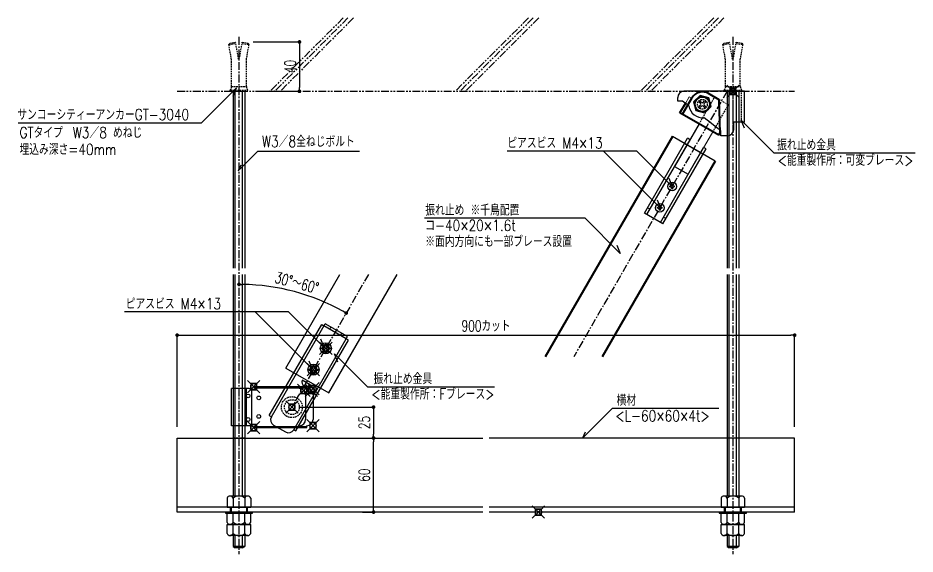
# Model space of a CAD drawing. Extents: x -275225 to 47266, y -41063 to 95295.
# Drawn here: x -214759 to -214032, y -24741 to -24306 of the extents above; entities that cross this region are included whole.
import ezdxf

# ---------------------------------------------------------------- set-up
doc = ezdxf.new("R2010")
doc.units = 0
doc.header["$LTSCALE"] = 0.2
doc.header["$PDMODE"] = 99
doc.header["$PDSIZE"] = 5
for name, pattern in [('CENTER', [50.8, 31.75, -6.35, 6.35, -6.35]), ('HIDDEN', [9.525, 6.35, -3.175]), ('HIDDEN2', [4.7625, 3.175, -1.5875]), ('PHANTOM', [63.5, 31.75, -6.35, 6.35, -6.35, 6.35, -6.35])]:
    doc.linetypes.add(name, pattern=pattern)
for name, color, linetype, lineweight in [('01外形', 2, 'Continuous', 25), ('1外形', 2, 'Continuous', 25), ('2ﾎﾞﾙﾄ太線', 4, 'Continuous', 25), ('3APﾎﾞﾙﾄ', 150, 'Continuous', 25), ('8DASHED', 6, 'HIDDEN2', 9)]:
    doc.layers.add(name, color=color, linetype=linetype, lineweight=lineweight)
for name, color, linetype in [('_吊下地', 40, 'Continuous'), ('_基準', 1, 'CENTER'), ('_文字', 3, 'Continuous'), ('_製品', 4, 'Continuous'), ('_製品寸法', 9, 'Continuous'), ('_躯体', 8, 'Continuous'), ('OKAMURA', 4, 'Continuous'), ('POINT', 1, 'Continuous')]:
    doc.layers.add(name, color=color, linetype=linetype)
doc.styles.add('OKAMURA', font='SIMPLEX.shx', dxfattribs={"width": 0.7, "bigfont": 'BIGFONT.shx'})
doc.dimstyles.new('OKAMURA-003', dxfattribs={"dimscale": 3, "dimtxt": 3, "dimasz": 1, "dimexe": 0, "dimexo": 3, "dimgap": 1, "dimtad": 1, "dimdec": 3, "dimdsep": 46, "dimtxsty": 'OKAMURA', "dimblk1": 'DOT', "dimblk2": 'DOT', "dimsah": 1, "dimcen": 0, "dimclrd": 9, "dimclre": 9, "dimclrt": 3, "dimadec": 0, "dimazin": 0, "dimtfac": 1, "dimtdec": 3, "dimtix": 1, "dimtmove": 2, "dimatfit": 3, "dimldrblk": 'NONE', "dimfxl": 0, "dimtolj": 1, "dimarcsym": 0})

# ---------------------------------------------------------------- blocks, each defined once
blk = doc.blocks.new('_DOT')
at = {"color": 0, "linetype": 'ByBlock'}
blk.add_line((-0.5, 0), (-1, 0), dxfattribs=at)
at = {"color": 0, "linetype": 'ByBlock', "const_width": 0.5}
blk.add_lwpolyline([(-0.25, 0, 1), (0.25, 0, 1)], format="xyb", close=True, dxfattribs=at)
blk = doc.blocks.new('*D65')
at = {"layer": '_製品寸法', "color": 9, "lineweight": -2, "transparency": 16777216}
for p, q in [((-214479.93, -24646.75), (-214470.93, -24646.75)), ((-214470.93, -24703.75), (-214470.93, -24649.75)), ((-214479.93, -24706.75), (-214470.93, -24706.75))]:
    blk.add_line(p, q, dxfattribs=at)
at = {"layer": 'Defpoints', "color": 0, "transparency": 16777216}
for p in [(-214470.93, -24646.75), (-214470.93, -24646.75), (-214470.93, -24706.75)]:
    blk.add_point(p, dxfattribs=at)
at = {"layer": '_製品寸法', "color": 9, "lineweight": -2, "transparency": 16777216, "xscale": 3, "yscale": 3, "zscale": 3}
for p, rotation in [((-214470.93, -24646.75), 90), ((-214470.93, -24706.75), 270)]:
    blk.add_blockref('_DOT', p, dxfattribs=dict(at, rotation=rotation))
at = {"layer": '_製品寸法', "color": 3, "transparency": 16777216, "insert": (-214478.43, -24676.75), "char_height": 9, "attachment_point": 5, "rotation": 90, "style": 'OKAMURA'}
blk.add_mtext('\\A1;60', dxfattribs=at)
blk = doc.blocks.new('_None')
blk = doc.blocks.new('*D66')
at = {"layer": '_製品寸法', "color": 9, "lineweight": -2, "ltscale": 2, "transparency": 16777216}
for p, q in [((-214568.43, -24325.92), (-214530.93, -24325.92)), ((-214530.93, -24328.92), (-214530.93, -24362.92)), ((-214566.43, -24365.92), (-214530.93, -24365.92))]:
    blk.add_line(p, q, dxfattribs=at)
at = {"layer": 'Defpoints', "color": 0, "ltscale": 2, "transparency": 16777216}
for p in [(-214577.43, -24325.92), (-214575.43, -24365.92), (-214530.93, -24365.92)]:
    blk.add_point(p, dxfattribs=at)
at = {"layer": '_製品寸法', "color": 9, "lineweight": -2, "ltscale": 2, "transparency": 16777216, "xscale": 3, "yscale": 3, "zscale": 3}
for p, rotation in [((-214530.93, -24325.92), 90), ((-214530.93, -24365.92), 270)]:
    blk.add_blockref('_DOT', p, dxfattribs=dict(at, rotation=rotation))
at = {"layer": '_製品寸法', "color": 3, "ltscale": 2, "transparency": 16777216, "insert": (-214538.43, -24345.92), "char_height": 9, "attachment_point": 5, "rotation": 90, "style": 'OKAMURA'}
blk.add_mtext('\\A1;40', dxfattribs=at)
blk = doc.blocks.new('*D67')
at = {"layer": '_製品寸法', "color": 9, "lineweight": -2, "transparency": 16777216}
for p, q in [((-214629.93, -24637.75), (-214629.93, -24563.44)), ((-214626.93, -24563.44), (-214132.93, -24563.44)), ((-214129.93, -24637.75), (-214129.93, -24563.44))]:
    blk.add_line(p, q, dxfattribs=at)
at = {"layer": 'Defpoints', "color": 0, "transparency": 16777216}
for p in [(-214129.93, -24563.44), (-214629.93, -24646.75), (-214129.93, -24646.75)]:
    blk.add_point(p, dxfattribs=at)
at = {"layer": '_製品寸法', "color": 9, "lineweight": -2, "transparency": 16777216, "xscale": 3, "yscale": 3, "zscale": 3, "rotation": 180}
blk.add_blockref('_DOT', (-214629.93, -24563.44), dxfattribs=at)
at = {"layer": '_製品寸法', "color": 9, "lineweight": -2, "transparency": 16777216, "xscale": 3, "yscale": 3, "zscale": 3}
blk.add_blockref('_DOT', (-214129.93, -24563.44), dxfattribs=at)
at = {"layer": '_製品寸法', "color": 3, "transparency": 16777216, "insert": (-214379.93, -24555.94), "char_height": 9, "attachment_point": 5, "style": 'OKAMURA'}
blk.add_mtext('\\A1;900カット', dxfattribs=at)
blk = doc.blocks.new('*D68')
at = {"layer": '_製品寸法', "color": 9, "lineweight": -2, "transparency": 16777216}
for p, q in [((-214530.58, -24621.75), (-214470.93, -24621.75)), ((-214470.93, -24624.75), (-214470.93, -24643.75)), ((-214568.67, -24646.75), (-214470.93, -24646.75))]:
    blk.add_line(p, q, dxfattribs=at)
at = {"layer": 'Defpoints', "color": 0, "transparency": 16777216}
for p in [(-214539.58, -24621.75), (-214577.67, -24646.75), (-214470.93, -24646.75)]:
    blk.add_point(p, dxfattribs=at)
at = {"layer": '_製品寸法', "color": 9, "lineweight": -2, "transparency": 16777216, "xscale": 3, "yscale": 3, "zscale": 3}
for p, rotation in [((-214470.93, -24621.75), 90), ((-214470.93, -24646.75), 270)]:
    blk.add_blockref('_DOT', p, dxfattribs=dict(at, rotation=rotation))
at = {"layer": '_製品寸法', "color": 3, "transparency": 16777216, "insert": (-214478.43, -24634.25), "char_height": 9, "attachment_point": 5, "rotation": 90, "style": 'OKAMURA'}
blk.add_mtext('\\A1;25', dxfattribs=at)
blk = doc.blocks.new('*D69')
at = {"layer": '_製品寸法', "color": 9, "lineweight": -2, "transparency": 16777216}
blk.add_arc((-214579.93, -24695.97), 173.69, 60.98963, 89.01037, dxfattribs=at)
at = {"layer": 'Defpoints', "color": 0, "transparency": 16777216}
for p in [(-214579.93, -24321.92), (-214475.02, -24514.25), (-214520.53, -24532.75), (-214537.08, -24621.75), (-214579.93, -24740.75)]:
    blk.add_point(p, dxfattribs=at)
at = {"layer": '_製品寸法', "color": 9, "lineweight": -2, "transparency": 16777216, "xscale": 3, "yscale": 3, "zscale": 3}
for p, rotation in [((-214579.93, -24522.28), 179.5051857016645), ((-214493.09, -24545.55), 330.4948142983206)]:
    blk.add_blockref('_DOT', p, dxfattribs=dict(at, rotation=rotation))
at = {"layer": '_製品寸法', "color": 3, "transparency": 16777216, "insert": (-214533.04, -24520.95), "char_height": 9, "attachment_point": 5, "rotation": 345, "style": 'OKAMURA'}
blk.add_mtext('\\A1;30°～60°', dxfattribs=at)
blk = doc.blocks.new('14072402')
at = {"layer": '_躯体', "linetype": 'PHANTOM'}
for p, q in [((136.93, 59.43), (77.5, 0)), ((140.78, 59.43), (81.34, 0)), ((145.26, 59.43), (85.82, 0)), ((286.93, 59.43), (227.5, 0)), ((290.78, 59.43), (231.34, 0)), ((295.26, 59.43), (235.82, 0)), ((436.93, 59.43), (377.5, 0)), ((440.78, 59.43), (381.34, 0)), ((445.26, 59.43), (385.82, 0)), ((2.5, 0), (502.5, 0))]:
    blk.add_line(p, q, dxfattribs=at)
blk = doc.blocks.new('可変A')
at = {"layer": '3APﾎﾞﾙﾄ', "color": 0, "linetype": 'ByBlock'}
for p, q in [((-27.48, -8.63), (-26.63, -7.78)), ((-26.31, -9.79), (-27.48, -8.63)), ((-26.31, -11.21), (-27.48, -12.37)), ((-26.63, -13.22), (-27.48, -12.37)), ((-25.46, -8.94), (-26.63, -7.78)), ((-25.46, -12.06), (-26.63, -13.22)), ((-24.05, -8.94), (-22.88, -7.78)), ((-24.05, -12.06), (-22.88, -13.22)), ((-23.2, -9.79), (-22.03, -8.63)), ((-23.2, -11.21), (-22.03, -12.37)), ((-22.03, -8.63), (-22.88, -7.78)), ((-22.88, -13.22), (-22.03, -12.37))]:
    blk.add_line(p, q, dxfattribs=at)
blk.add_lwpolyline([(-19.59, -5.34), (-26.64, -3.45), (-31.81, -8.61), (-29.92, -15.66), (-22.87, -17.55), (-17.7, -12.39)], close=True, dxfattribs=at)
for radius in [6.32, 5.82]:
    blk.add_circle((-24.76, -10.5), radius, dxfattribs=at)
for centre, start, end in [((-27.02, -10.5), 315, 45), ((-24.76, -8.24), 225, 315), ((-24.76, -12.76), 45, 135), ((-22.49, -10.5), 135, 225)]:
    blk.add_arc(centre, 1, start, end, dxfattribs=at)
at = {"layer": '_製品', "color": 1, "linetype": 'CENTER', "lineweight": -2}
blk.add_line((0, 0), (0, -33.55), dxfattribs=at)
at = {"layer": '_製品', "color": 6, "linetype": 'HIDDEN', "lineweight": -2}
for p, q in [((4.76, 0), (4.76, -25)), ((-4.76, 0), (-4.76, -36)), ((7, -25), (7, 0))]:
    blk.add_line(p, q, dxfattribs=at)
at = {"layer": '_製品', "color": 0, "linetype": 'ByBlock', "lineweight": -2}
for p, q in [((-44.7, -8), (-44.7, -5)), ((9.3, 0), (-39.7, 0)), ((9.3, -25), (9.3, 0)), ((-40.7, -8), (-44.7, -8)), ((-35.78, -11.82), (-40.7, -8)), ((-9.8, -32), (-23.24, -21.56)), ((0.7, -31), (0.7, -25)), ((9.3, -25), (0.7, -25)), ((-9.8, -36), (-9.8, -32)), ((-4.3, -36), (-9.8, -36))]:
    blk.add_line(p, q, dxfattribs=at)
at = {"layer": '_製品', "color": 6, "linetype": 'HIDDEN', "lineweight": -2}
blk.add_circle((-24.76, -10.5), 4, dxfattribs=at)
at = {"layer": '_製品', "color": 0, "linetype": 'ByBlock', "lineweight": -2}
for centre, radius, start, end in [((-39.7, -5), 5, 90, 180), ((-23.99, -9.58), 12, 190.75393, 273.57317), ((-4.3, -31), 5, 270, 0)]:
    blk.add_arc(centre, radius, start, end, dxfattribs=at)
blk.add_point((0, 0), dxfattribs=at)
blk = doc.blocks.new('可変BC')
at = {"layer": '01外形', "color": 0, "linetype": 'ByBlock'}
for centre in [(-24.46, -66.49), (-34.46, -83.81)]:
    blk.add_circle(centre, 3.5, dxfattribs=at)
for centre, radius, start, end in [((-26.49, -64.46), 1.74, 269.99869, 0.00131), ((-24.46, -66.49), 2.05, 90, 98.06196), ((-24.46, -66.49), 2.05, 81.93804, 90), ((-22.43, -64.46), 1.74, 179.99869, 270.00131), ((-24.46, -66.49), 2.05, 171.93804, 180), ((-24.46, -66.49), 2.05, 180, 188.06196), ((-26.49, -68.52), 1.74, 359.99869, 90.00131), ((-24.46, -66.49), 2.05, 261.93804, 270), ((-24.46, -66.49), 2.05, 270, 278.06196), ((-22.43, -68.52), 1.74, 89.99869, 180.00131), ((-24.46, -66.49), 2.05, 0, 8.06196), ((-24.46, -66.49), 2.05, 351.93804, 0), ((-34.46, -83.81), 2.05, 171.93804, 180), ((-34.46, -83.81), 2.05, 180, 188.06196), ((-36.49, -81.78), 1.74, 269.99869, 0.00131), ((-36.49, -85.84), 1.74, 359.99869, 90.00131), ((-34.46, -83.81), 2.05, 90, 98.06196), ((-34.46, -83.81), 2.05, 261.93804, 270), ((-34.46, -83.81), 2.05, 81.93804, 90), ((-34.46, -83.81), 2.05, 270, 278.06196), ((-32.43, -81.78), 1.74, 179.99869, 270.00131), ((-32.43, -85.84), 1.74, 89.99869, 180.00131), ((-34.46, -83.81), 2.05, 0, 8.06196), ((-34.46, -83.81), 2.05, 351.93804, 0)]:
    blk.add_arc(centre, radius, start, end, dxfattribs=at)
at = {"layer": '1外形', "color": 0, "linetype": 'ByBlock', "lineweight": 40}
for p, q in [((13.72, 3.63), (5.06, 8.63)), ((-18.1, -6.87), (-13.69, 0.75)), ((-16.11, -8.02), (-8.61, 4.97)), ((14.49, -23.03), (13.72, 3.63)), ((13.34, -25.02), (-18.1, -6.87)), ((-24.28, -26.18), (-127.25, -204.52)), ((13.34, -25.02), (14.49, -23.03)), ((10.36, -46.18), (-81.06, -204.52))]:
    blk.add_line(p, q, dxfattribs=at)
at = {"layer": '1外形', "color": 0, "linetype": 'ByBlock'}
for p, q in [((-46.95, -88.14), (-11.95, -27.52)), ((-44.95, -89.29), (-9.95, -28.67)), ((-9.95, -28.67), (-11.95, -27.52)), ((-33.96, -95.64), (1.04, -35.02)), ((-31.96, -96.79), (3.04, -36.17)), ((-12.45, -33), (-14.45, -31.85)), ((3.04, -36.17), (1.04, -35.02)), ((0.54, -40.5), (-1.46, -39.35)), ((-42.45, -84.96), (-44.45, -83.81)), ((-31.96, -96.79), (-46.95, -88.14)), ((-29.46, -92.46), (-31.46, -91.31))]:
    blk.add_line(p, q, dxfattribs=at)
at = {"layer": '1外形', "color": 0, "linetype": 'ByBlock', "lineweight": 40}
blk.add_arc((0.06, -0.03), 10, 60, 150, dxfattribs=at)
at = {"layer": '2ﾎﾞﾙﾄ太線', "color": 0, "linetype": 'ByBlock'}
for p, q in [((-2.55, -15.85), (-22.45, -50.32)), ((-22.45, -50.32), (-11.46, -56.67))]:
    blk.add_line(p, q, dxfattribs=at)
at = {"layer": '8DASHED', "color": 0, "linetype": 'ByBlock'}
for p, q in [((-13.69, 0.75), (-10.6, 6.12)), ((-8.61, 4.97), (-10.6, 6.12)), ((8.45, -22.2), (-11.46, -56.67)), ((0.54, -40.5), (-14.45, -31.85))]:
    blk.add_line(p, q, dxfattribs=at)
at = {"layer": '8DASHED', "color": 6, "linetype": 'HIDDEN'}
blk.add_line((10.05, 5.97), (21.04, -0.38), dxfattribs=at)
at = {"layer": '_製品', "color": 1, "linetype": 'CENTER'}
blk.add_line((19.99, 10.5), (-104.15, -204.52), dxfattribs=at)
at = {"layer": '_製品', "color": 6, "linetype": 'HIDDEN'}
for p, q in [((-2.55, -15.85), (10.05, 5.97)), ((21.04, -0.38), (8.45, -22.2))]:
    blk.add_line(p, q, dxfattribs=at)
at = {"layer": '_製品', "color": 0}
blk.add_line((10.36, -46.18), (-24.28, -26.18), dxfattribs=at)
at = {"layer": '_製品', "color": 6, "linetype": 'HIDDEN'}
blk.add_circle((0, 0), 4, dxfattribs=at)
blk = doc.blocks.new('Fブレース1')
at = {"layer": '_基準'}
blk.add_line((0, 30), (0, 0), dxfattribs=at)
at = {"layer": '_製品', "color": 0, "linetype": 'ByBlock'}
for p, q in [((8.33, 30), (-6, 30)), ((-6, 0), (-6, 30)), ((6.11, 0), (6.11, 30)), ((12, 31.6), (55, 31.6)), ((12, 30.6), (55, 30.6)), ((42.74, 31.6), (42.85, 31.55)), ((55, 30), (55, 31.6)), ((10.4, 1), (10.4, 29)), ((54, 25), (54, 5)), ((60, 25), (60, 5)), ((8.33, 0), (-6, 0)), ((55, -1.6), (55, 0)), ((12, -0.6), (55, -0.6)), ((12, -1.6), (55, -1.6)), ((42.74, -1.6), (42.85, -1.55))]:
    blk.add_line(p, q, dxfattribs=at)
for centre in [(16, 22.5), (16, 7.5)]:
    blk.add_circle(centre, 1.5, dxfattribs=at)
at = {"layer": '_製品', "color": 6, "linetype": 'HIDDEN'}
for radius in [8.5, 6]:
    blk.add_circle((42.85, 15), radius, dxfattribs=at)
at = {"layer": '_製品', "color": 0, "linetype": 'ByBlock'}
for centre, start, end in [((8.33, 35), 270, 317.15636), ((49, 25), 0, 90), ((55, 25), 0, 90), ((8.33, -5), 42.84364, 90), ((49, 5), 270, 0), ((55, 5), 270, 0)]:
    blk.add_arc(centre, 5, start, end, dxfattribs=at)
for centre, major_axis, ratio in [((7.46, 24.05), (0, 1.5), 0.904894), ((7.46, 5), (0, 1.49), 0.909015)]:
    blk.add_ellipse(centre, major_axis=major_axis, ratio=ratio, dxfattribs=at)
for p in [(12, 31.6), (60, 30), (52.54, 28.54), (58.54, 28.54), (42.85, 15), (60, 0), (12, -1.6)]:
    blk.add_point(p, dxfattribs=at)
blk = doc.blocks.new('ビスM5X08横')
at = {"layer": '_吊下地'}
for p, q in [((-3.5, 0.5), (-2, 0.5)), ((-3.5, -0.5), (-3.5, 0.5)), ((-0.5, 3.5), (0.5, 3.5)), ((-0.5, 2), (-0.5, 3.5)), ((0.5, 3.5), (0.5, 2)), ((2, 0.5), (3.5, 0.5)), ((3.5, 0.5), (3.5, -0.5)), ((-2, -0.5), (-3.5, -0.5)), ((-0.5, -3.5), (-0.5, -2)), ((0.5, -3.5), (-0.5, -3.5)), ((0.5, -2), (0.5, -3.5)), ((3.5, -0.5), (2, -0.5))]:
    blk.add_line(p, q, dxfattribs=at)
blk.add_circle((0, 0), 4.5, dxfattribs=at)
for centre, start, end in [((-2, 2), 270, 0), ((2, 2), 180, 270), ((-2, -2), 0, 90), ((2, -2), 90, 180)]:
    blk.add_arc(centre, 1.5, start, end, dxfattribs=at)
at = {"layer": 'POINT', "color": 1}
blk.add_point((0, 0), dxfattribs=at)
blk = doc.blocks.new('Fブレース2')
at = {"layer": '_製品', "color": 0, "linetype": 'ByBlock'}
for p, q in [((-15, 12.5), (-15, 10.5)), ((-15, 12.5), (70, 12.5)), ((-15, 10.5), (72, 10.5)), ((70, 12.5), (70, 10.5)), ((70, -10.5), (70, 10.5)), ((72, -10.5), (72, 10.5)), ((-20, 5.5), (-20, -5.5)), ((23, -3.75), (23, 3.75)), ((-15, -10.5), (72, -10.5)), ((-15, -10.5), (-15, -12.5)), ((-15, -12.5), (70, -12.5)), ((70, -12.5), (70, -10.5))]:
    blk.add_line(p, q, dxfattribs=at)
at = {"layer": '_製品', "color": 0, "linetype": 'ByBlock', "ltscale": 0.5}
for p, q in [((70, 5), (72, 5)), ((70, -5), (72, -5))]:
    blk.add_line(p, q, dxfattribs=at)
at = {"layer": '_製品', "color": 6, "linetype": 'HIDDEN'}
for centre, radius in [((0, 0), 8.5), ((0, 0), 6), ((35, 0), 2.5), ((55, 0), 2.5)]:
    blk.add_circle(centre, radius, dxfattribs=at)
at = {"layer": '_製品', "color": 0, "linetype": 'ByBlock'}
for centre, radius, start, end in [((-15, 5.5), 5, 90, 180), ((23.84, 0), 3.84, 102.68038, 257.31962), ((-15, -5.5), 5, 180, 270)]:
    blk.add_arc(centre, radius, start, end, dxfattribs=at)
blk.add_point((0, 0), dxfattribs=at)
blk = doc.blocks.new('Fﾌﾞﾚｰｽ')
at = {"layer": '_基準'}
blk.add_line((104.92, 122.5), (42.85, 15), dxfattribs=at)
at = {"layer": '_製品'}
for p, q in [((38.03, 46.65), (81.82, 122.5)), ((72.67, 26.65), (128.01, 122.5)), ((38.03, 46.65), (72.67, 26.65))]:
    blk.add_line(p, q, dxfattribs=at)
at = {"layer": '_製品', "rotation": 60.00000000000002}
blk.add_blockref('Fブレース2', (42.85, 15), dxfattribs=at)
at = {"layer": '_製品'}
blk.add_blockref('Fブレース1', (0, 0), dxfattribs=at)
at = {"layer": '_製品寸法', "rotation": 180}
for p in [(70.35, 62.63), (60.35, 45.31)]:
    blk.add_blockref('ビスM5X08横', p, dxfattribs=at)
blk = doc.blocks.new('下地セット（格納）（グ）')
at = {"layer": '_基準'}
for p, q in [((-200, 484.83), (-200, 66)), ((200, 484.83), (200, 66))]:
    blk.add_line(p, q, dxfattribs=at)
blk.add_point((42.5, 100), dxfattribs=at)
at = {"layer": '_製品', "linetype": 'HIDDEN'}
for p, q in [((-208.17, 478.64), (-207.36, 479.8)), ((-208.17, 478.64), (-202.56, 479.63)), ((-207.36, 479.8), (-202.73, 480.61)), ((-200.3, 466.83), (-202.73, 480.61)), ((-199.7, 466.83), (-197.27, 480.61)), ((-197.44, 479.63), (-191.83, 478.64)), ((-197.27, 480.61), (-192.64, 479.8)), ((-192.64, 479.8), (-191.83, 478.64)), ((191.83, 478.64), (192.64, 479.8)), ((191.83, 478.64), (197.44, 479.63)), ((192.64, 479.8), (197.27, 480.61)), ((199.7, 466.83), (197.27, 480.61)), ((200.3, 466.83), (202.73, 480.61)), ((202.56, 479.63), (208.17, 478.64)), ((202.73, 480.61), (207.36, 479.8)), ((207.36, 479.8), (208.17, 478.64)), ((-206, 466.33), (-208.17, 478.64)), ((-194, 466.33), (-191.83, 478.64)), ((194, 466.33), (191.83, 478.64)), ((206, 466.33), (208.17, 478.64)), ((-206, 444.83), (-206, 466.33)), ((-200.3, 466.83), (-199.7, 466.83)), ((-194, 444.83), (-194, 466.33)), ((194, 444.83), (194, 466.33)), ((199.7, 466.83), (200.3, 466.83)), ((206, 444.83), (206, 466.33)), ((-206, 444.83), (-194, 444.83)), ((194, 444.83), (206, 444.83)), ((-207, 441.83), (-193, 441.83)), ((-207, 440.83), (-207, 441.83)), ((-193, 440.83), (-193, 441.83)), ((193, 441.83), (207, 441.83)), ((193, 440.83), (193, 441.83)), ((207, 440.83), (207, 441.83))]:
    blk.add_line(p, q, dxfattribs=at)
at = {"layer": '_製品'}
for p, q in [((-207, 440.83), (-193, 440.83)), ((-204.76, 440.83), (-204.76, 297.5)), ((-202.95, 297.5), (-202.95, 440.83)), ((-197.05, 297.5), (-197.05, 440.83)), ((-195.24, 440.83), (-195.24, 297.5)), ((193, 440.83), (207, 440.83)), ((195.24, 440.83), (195.24, 297.5)), ((197.05, 297.5), (197.05, 440.83)), ((202.95, 297.5), (202.95, 440.83)), ((204.76, 440.83), (204.76, 297.5)), ((-204.76, 292.5), (-204.76, 113)), ((-202.95, 113), (-202.95, 292.5)), ((-197.05, 113), (-197.05, 292.5)), ((-195.24, 292.5), (-195.24, 113)), ((195.24, 292.5), (195.24, 113)), ((197.05, 113), (197.05, 292.5)), ((202.95, 113), (202.95, 292.5)), ((204.76, 292.5), (204.76, 113)), ((-250, 100), (-250, 160)), ((-250, 160), (-2.5, 160)), ((-204.76, 160), (-204.76, 114.2)), ((-202.95, 114.2), (-202.95, 160)), ((-197.05, 114.2), (-197.05, 160)), ((-195.24, 160), (-195.24, 114.2)), ((250, 160), (2.5, 160)), ((250, 100), (250, 160)), ((-209.5, 111.3), (-209.5, 104)), ((-192.88, 113), (-207.34, 113)), ((-204.75, 111.3), (-204.75, 104)), ((-195.25, 111.3), (-195.25, 104)), ((-190.5, 111.3), (-190.5, 104)), ((190.5, 111.3), (190.5, 104)), ((207.12, 113), (192.66, 113)), ((195.25, 111.3), (195.25, 104)), ((204.75, 111.3), (204.75, 104)), ((209.5, 111.3), (209.5, 104)), ((-2.5, 104), (-250, 104)), ((-209.5, 104), (-190.5, 104)), ((-193.44, 104), (-208.86, 104)), ((250, 104), (2.5, 104)), ((190.5, 104), (209.5, 104)), ((206.56, 104), (191.14, 104)), ((-2.5, 100), (-250, 100)), ((-209.5, 91.7), (-209.5, 99)), ((-209.5, 99), (-190.5, 99)), ((-204.75, 91.7), (-204.75, 99)), ((-195.25, 91.7), (-195.25, 99)), ((-190.5, 91.7), (-190.5, 99)), ((250, 100), (2.5, 100)), ((190.5, 91.7), (190.5, 99)), ((190.5, 99), (209.5, 99)), ((195.25, 91.7), (195.25, 99)), ((204.75, 91.7), (204.75, 99)), ((209.5, 91.7), (209.5, 99)), ((-209.5, 82.7), (-209.5, 90)), ((-209.5, 90), (-190.5, 90)), ((-191.17, 90), (-208.86, 90)), ((-204.75, 82.7), (-204.75, 90)), ((-195.25, 82.7), (-195.25, 90)), ((-190.5, 82.7), (-190.5, 90)), ((190.5, 82.7), (190.5, 90)), ((190.5, 90), (209.5, 90)), ((208.83, 90), (191.14, 90)), ((195.25, 82.7), (195.25, 90)), ((204.75, 82.7), (204.75, 90)), ((209.5, 82.7), (209.5, 90)), ((-192.88, 81), (-207.34, 81)), ((-204.76, 81), (-204.76, 72)), ((-202.95, 71), (-202.95, 81)), ((-197.05, 71), (-197.05, 81)), ((-195.24, 81), (-195.24, 72)), ((207.12, 81), (192.66, 81)), ((195.24, 81), (195.24, 72)), ((197.05, 71), (197.05, 81)), ((202.95, 71), (202.95, 81)), ((204.76, 81), (204.76, 72)), ((-195.24, 72), (-204.76, 72)), ((-204.76, 72), (-202.95, 71)), ((-197.05, 71), (-202.95, 71)), ((-197.05, 71), (-195.24, 72)), ((204.76, 72), (195.24, 72)), ((195.24, 72), (197.05, 71)), ((202.95, 71), (197.05, 71)), ((202.95, 71), (204.76, 72))]:
    blk.add_line(p, q, dxfattribs=at)
at = {"layer": '_製品', "color": 6}
for p, q in [((-194, 104), (-206, 104)), ((206, 104), (194, 104)), ((-206, 100), (-194, 100)), ((194, 100), (206, 100))]:
    blk.add_line(p, q, dxfattribs=at)
for points in [[(-206, 104), (-207, 104), (-207, 100), (-206, 100)], [(-193, 104), (-194, 104), (-194, 100), (-193, 100)], [(194, 104), (193, 104), (193, 100), (194, 100)], [(207, 104), (206, 104), (206, 100), (207, 100)]]:
    blk.add_lwpolyline(points, close=True, dxfattribs=at)
at = {"layer": '_製品'}
for points in [[(-211, 99), (-189, 99), (-189, 100), (-211, 100)], [(189, 99), (211, 99), (211, 100), (189, 100)]]:
    blk.add_lwpolyline(points, close=True, dxfattribs=at)
at = {"layer": '_製品', "linetype": 'HIDDEN'}
for centre, start, end in [((-211.63, 445.04), 325.26993, 357.86017), ((-188.37, 445.04), 182.13983, 214.73007), ((188.37, 445.04), 325.26993, 357.86017), ((211.63, 445.04), 182.13983, 214.73007)]:
    blk.add_arc(centre, 5.64, start, end, dxfattribs=at)
at = {"layer": '_製品'}
for centre, radius, start, end in [((-207.15, 110.5), 2.51, 18.58478, 160.97403), ((-200, 105.51), 7.49, 50.61244, 129.38759), ((-192.88, 110.49), 2.51, 18.8053, 161.19465), ((192.85, 110.5), 2.51, 18.58478, 160.97403), ((200, 105.51), 7.49, 50.61244, 129.38759), ((207.12, 110.49), 2.51, 18.8053, 161.19465), ((-207.15, 92.5), 2.51, 199.02597, 341.41522), ((-200, 97.49), 7.49, 230.61241, 309.38756), ((-192.88, 92.51), 2.51, 198.80535, 341.1947), ((192.85, 92.5), 2.51, 199.02597, 341.41522), ((200, 97.49), 7.49, 230.61241, 309.38756), ((207.12, 92.51), 2.51, 198.80535, 341.1947), ((-207.15, 83.5), 2.51, 199.02597, 341.41522), ((-200, 88.49), 7.49, 230.61241, 309.38756), ((-192.88, 83.51), 2.51, 198.80535, 341.1947), ((192.85, 83.5), 2.51, 199.02597, 341.41522), ((200, 88.49), 7.49, 230.61241, 309.38756), ((207.12, 83.51), 2.51, 198.80535, 341.1947)]:
    blk.add_arc(centre, radius, start, end, dxfattribs=at)
at = {"layer": 'OKAMURA', "linetype": 'HIDDEN'}
for p, q in [((-195.24, 160), (-204.76, 160)), ((204.76, 160), (195.24, 160))]:
    blk.add_line(p, q, dxfattribs=at)
at = {"layer": '_製品'}
for name, p in [('可変BC', (175.24, 430.33)), ('可変A', (200, 440.83)), ('Fﾌﾞﾚｰｽ', (-200, 170))]:
    blk.add_blockref(name, p, dxfattribs=at)

msp = doc.modelspace()

# ---------------------------------------------------------------- linework, layer by layer
at = {"layer": '_文字', "color": 9}
for points in [[(-214584.5762, -24369.7616), (-214581.8777, -24363.1347), (-214610.3964, -24391.7244), (-214758.8041, -24391.7244)], [(-214170.6014, -24395.7999), (-214173.2998, -24389.173), (-214146.6605, -24415.8787), (-214032.4219, -24415.8787)], [(-214578.3548, -24425.635), (-214580.5004, -24430.2365), (-214564.5828, -24414.3188), (-214482.1921, -24414.3188)], [(-214241.2166, -24453.9475), (-214238.5181, -24460.5744), (-214284.6587, -24414.3188), (-214362.8355, -24414.3188)], [(-214231.8401, -24436.2817), (-214229.1417, -24442.9086), (-214257.6603, -24414.3188), (-214362.8355, -24414.3188)], [(-214273.8604, -24490.6283), (-214271.162, -24497.2552), (-214299.6607, -24468.6855), (-214429.8032, -24468.6855)], [(-214523.3705, -24584.207), (-214520.672, -24590.8338), (-214566.8126, -24544.5783), (-214672.5655, -24544.5783)], [(-214513.994, -24566.5411), (-214511.2955, -24573.168), (-214539.8142, -24544.5783), (-214672.5655, -24544.5783)], [(-214499.8225, -24585.1992), (-214502.521, -24578.5723), (-214475.8816, -24605.2781), (-214373.0716, -24605.2781)], [(-214299.6951, -24642.1476), (-214301.8408, -24646.7491), (-214277.5612, -24622.4695), (-214191.3658, -24622.4695)]]:
    msp.add_lwpolyline(points, dxfattribs=at)

# ---------------------------------------------------------------- block references
at = {"layer": '_製品'}
msp.add_blockref('下地セット（格納）（グ）', (-214379.9308, -24806.7491), dxfattribs=at)
at = {"layer": '_躯体', "linetype": 'PHANTOM'}
msp.add_blockref('14072402', (-214632.4308, -24365.9226), dxfattribs=at)

# ---------------------------------------------------------------- texts
at = {"layer": '_文字', "style": 'OKAMURA', "width": 0.8}
for s, p in [('サンコーシティーアンカーGT-3040', (-214759.4371, -24389.2783)), ('GTタイプ\u3000W3／8 めねじ', (-214757.6599, -24403.8448)), ('W3／8全ねじボルト', (-214561.3196, -24411.0579)), ('ピアスビス M4×13', (-214362.6291, -24412.2278)), ('埋込み深さ=40mm', (-214757.6599, -24417.4753)), ('振れ止め金具', (-214144.0914, -24413.7877)), ('<能重製作所：可変ブレース>', (-214143.6437, -24426.2281)), ('振れ止め ※千鳥配置 ', (-214429.0646, -24466.5945)), ('コ-40×20×1.6t', (-214429.0646, -24479.0349)), ('※面内方向にも一部ブレース設置', (-214429.0646, -24492.0318)), ('ピアスビス M4×13', (-214671.6664, -24542.4873)), ('振れ止め金具', (-214470.953, -24603.1871)), ('<能重製作所：Fブレース>', (-214472.6258, -24615.6274)), ('横材', (-214274.1132, -24620.6547)), ('<L-60×60×4t>', (-214275.0346, -24633.2983))]:
    msp.add_text(s, height=9, dxfattribs=at).set_placement(p)

# ---------------------------------------------------------------- dimensions: what is measured, and where the dimension line sits
at = {"layer": '_製品寸法'}
dim = msp.add_angular_dim_2l(base=(-214520.525, -24532.7514), line1=((-214475.0156, -24514.2491), (-214537.0808, -24621.7491)), line2=((-214579.9308, -24321.9235), (-214579.9308, -24740.7491)), text='<>～60°', dimstyle='OKAMURA-003', dxfattribs=at)
dim.commit()
dim.dimension.update_dxf_attribs({"geometry": '*D69', "text_midpoint": (-214533.0351, -24520.9505)})
at = {"layer": '_製品寸法', "ltscale": 2}
dim = msp.add_linear_dim(base=(-214530.9307, -24365.9226), p1=(-214577.4308, -24325.9226), p2=(-214575.4308, -24365.9226), angle=90, dimstyle='OKAMURA-003', dxfattribs=at)
dim.commit()
dim.dimension.update_dxf_attribs({"geometry": '*D66', "text_midpoint": (-214538.4307, -24345.9226)})
at = {"layer": '_製品寸法'}
dim = msp.add_linear_dim(base=(-214129.9308, -24563.4396), p1=(-214629.9308, -24646.7491), p2=(-214129.9308, -24646.7491), text='900カット', dimstyle='OKAMURA-003', dxfattribs=at)
dim.commit()
dim.dimension.update_dxf_attribs({"geometry": '*D67', "text_midpoint": (-214379.9308, -24555.9396)})
for p1, p2, picture, middle in [((-214539.5808, -24621.7491), (-214577.6683, -24646.7491), '*D68', (-214478.4307, -24634.2491)), ((-214470.9307, -24706.7491), (-214470.9307, -24646.7491), '*D65', (-214478.4307, -24676.7491))]:
    dim = msp.add_linear_dim(base=(-214470.9307, -24646.7491), p1=p1, p2=p2, angle=90, dimstyle='OKAMURA-003', dxfattribs=at)
    dim.commit()
    dim.dimension.update_dxf_attribs({"geometry": picture, "text_midpoint": middle})

doc.saveas('drawing.dxf')
